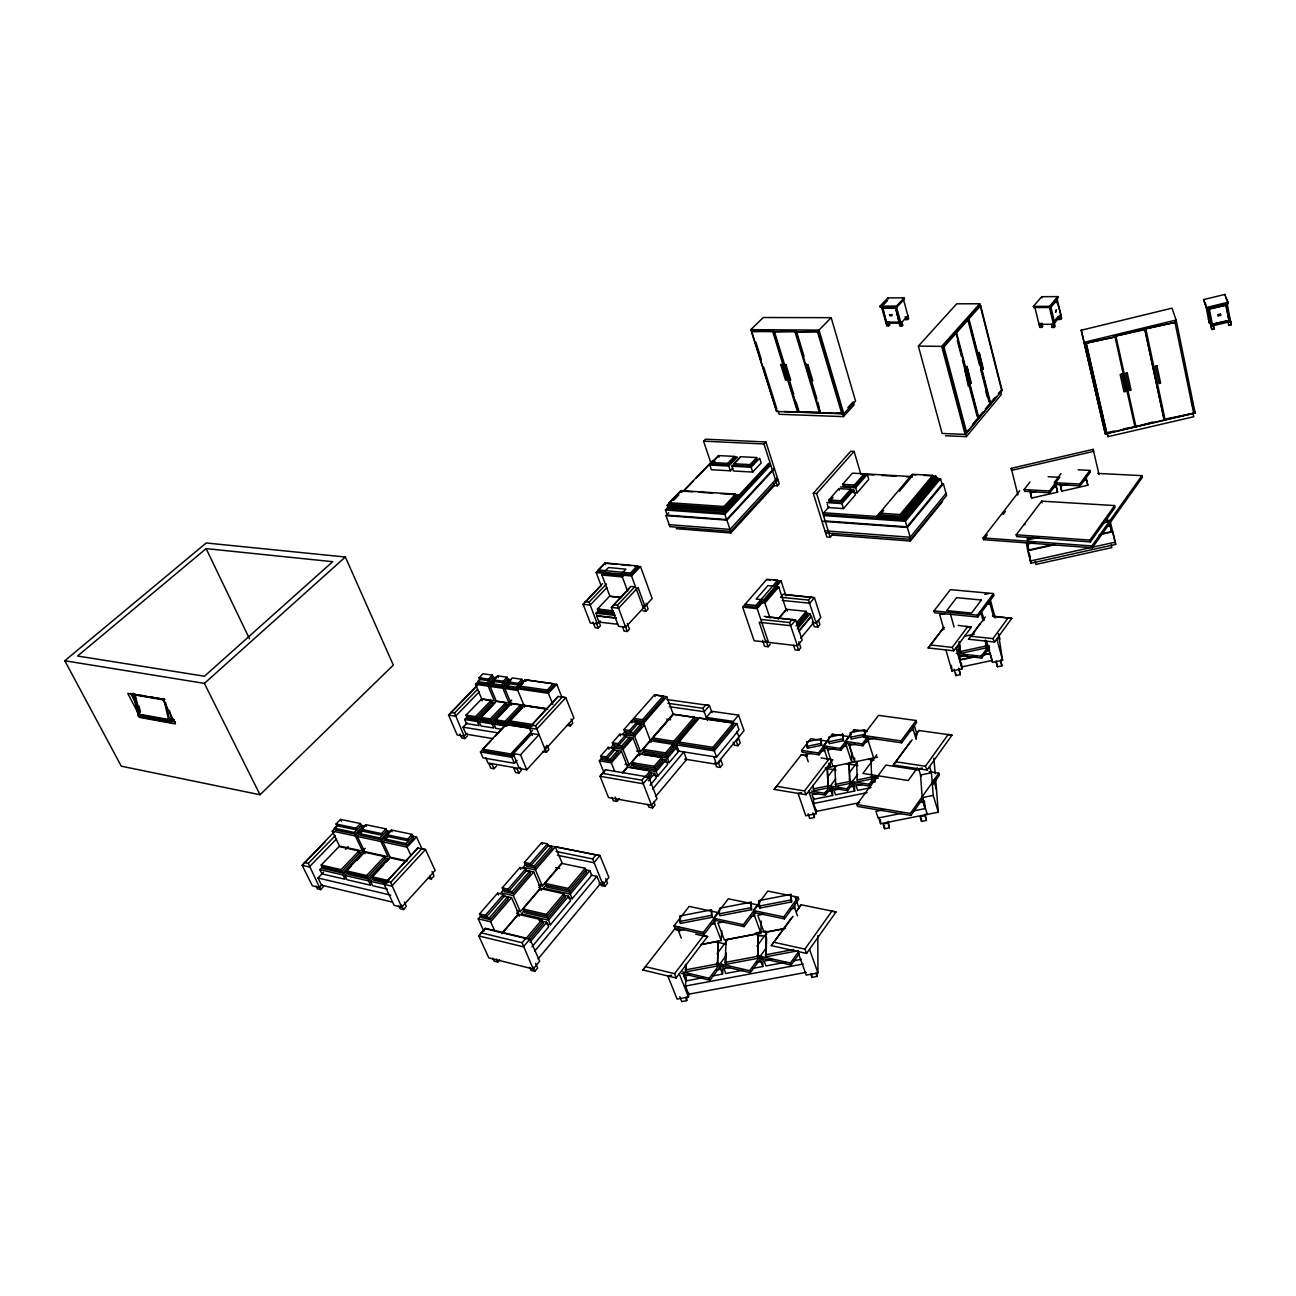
<?xml version="1.0" encoding="UTF-8"?>
<svg xmlns="http://www.w3.org/2000/svg" width="1296" height="1296" viewBox="0 0 1296 1296"><rect width="100%" height="100%" fill="white"/><g stroke="black" fill="none" stroke-linecap="round" stroke-linejoin="round"><path stroke-width="1.5" d="M828.079 787.887L827.285 767.491L828.079 787.887L813.775 790.803L813.143 785.23M810.745 974.155L811.895 977.411L817.063 976.439L817.063 972.729M806.89 746.334L806.906 741.766L821.016 738.817L821.664 745.249L807.521 748.197L806.89 746.334L821.048 743.386L821.016 738.817M807.521 748.197L806.906 741.766M797.477 915.835L794.756 908.204L794.804 904.268M791.581 901.919L790.949 894.386L759.229 900.558L759.035 906.115L759.764 908.075L791.581 901.919L790.949 894.386M798.271 950.729L766.066 956.788L766.001 932.245L783.886 928.843M766.066 956.788L766.6 937.948M753.025 968.355L762.777 966.524L760.963 961.664L761.092 957.631M762.777 966.524L763.02 958.441M759.764 908.075L759.229 900.558M723.703 921.893L717.903 923.011L724.351 939.973L760.882 933.007L761.27 921.116M757.723 958.36L757.771 933.817L726.23 939.843L725.031 962.442L725.776 964.37L757.723 958.36L757.771 933.817M751.518 909.679L751.016 902.162L719.539 908.269L719.231 913.826L719.96 915.77L751.518 909.679L751.016 902.162M760.882 933.007L754.596 915.932L754.742 911.995M725.776 964.37L726.376 953.062M712.897 975.888L722.569 974.074L720.706 969.23L720.916 965.196M722.569 974.074L722.99 965.99M702.14 944.217L721.224 940.572L721.775 930.658M685.487 964.321L685.811 971.903L717.514 965.941L718.065 941.398L700.472 944.752M717.514 965.941L718.065 941.398M721.224 940.572L714.744 923.611L714.987 919.674M711.796 917.357L711.407 909.857L680.173 915.916L679.72 921.472L680.481 923.416L711.796 917.357L711.407 909.857M679.784 996.77L681.696 1001.565L686.734 1000.625L687.01 996.916M671.62 975.256L667.813 975.969L677.111 999.103L688.484 996.997L688.775 993.076M685.811 971.903L686.248 966.249M806.274 972.324L688.694 994.194L685.438 986.045L686.054 977.994M703.226 977.702L685.827 980.959L686.102 977.2M685.827 980.959L683.915 976.147L684.191 972.389M680.481 923.416L680.173 915.916M681.291 938.126L678.359 930.641L678.683 926.689M678.456 930.026L674.568 929.167L680.287 930.755M919.253 770.18L885.897 765.094L856.867 804.524L857.498 806.436L910.958 815.411L910.343 813.483L938.855 773.177L929.054 771.687M910.958 815.411L923.481 797.672M932.602 784.777L939.438 775.089L938.855 773.177M1019.693 490.714L983.113 537.921L983.583 539.687L1092.334 547.771L1142.311 477.43L1141.922 475.648L1097.761 473.413M791.548 917.827L771.314 945.626L806.566 953.451L836.017 911.93L801.074 904.754L797.494 909.662M757.739 957.469L791.111 965.05L799.227 953.678M806.566 953.451L804.897 949.109L831.821 911.282L836.017 911.93M1092.334 547.771L1091.896 545.956L1141.922 475.648M1090.406 541.922L1089.968 540.108L1114.657 505.57L1041.692 501.147L1016.194 534.794L1016.663 536.576L1090.406 541.922L1115.078 507.368L1114.657 505.57M927.045 770.067L952.009 735.124L948.235 734.427L925.425 766.26L927.045 770.067L893.381 764.948L910.602 741.442M791.111 965.05L790.398 963.074L798.514 951.701M917.357 767.88L908.269 780.516L862.925 773.42L876.776 754.807M717.611 965.018L750.384 972.664L762.21 956.432M958.651 655.468L981.736 658.076L981.234 656.23L989.107 645.408M771.314 945.626L793.022 916.369M796.57 911.493L801.074 904.754M981.736 658.076L989.609 647.255M980.116 623.603L968.517 639.236L994.567 642.038L1011.787 618.338L992.396 616.054M784.404 918.896L798.79 899.213L798.093 897.237L767.799 891.081L753.268 910.505L783.691 916.92L784.404 918.896L753.997 912.465M750.384 972.664L749.655 970.704L766.228 947.992M968.517 639.236L971.028 636.271L992.995 638.604L1008.288 617.625M916.337 733.617L919.075 730.361L915.608 735.075M893.381 764.948L912.157 739.805M783.691 916.92L798.093 897.237M756.977 946.193L766.341 933.444M852.152 783.335L869.729 786.154L869.114 784.258L875.011 776.272M901.692 742.802L901.093 740.891L916.142 720.495L878.526 715.36L863.282 735.464L863.881 737.359L901.692 742.802L916.726 722.39L916.142 720.495M869.729 786.154L875.61 778.167M971.028 636.271L985.252 617.058M681.599 973.426L709.997 980.23L720.851 965.617M1054.604 484.429L1080.167 485.838L1079.746 484.056L1089.904 470.399L1078.159 469.816M1080.167 485.838L1090.325 472.165L1089.904 470.399M830.153 787.822L847.552 790.657L846.936 788.778L857.677 774.392M744.098 926.64L743.369 924.68L758.079 904.981L728.32 898.776L713.497 918.2L714.242 920.144L744.098 926.64L755.406 911.493M977.848 617.058L977.346 615.195L993.465 593.584L950.389 589.648L934.011 610.902L934.529 612.733L977.848 617.058L993.967 595.431L993.465 593.584M847.552 790.657L853.513 782.671M709.997 980.23L709.236 978.286L726.149 955.573M943.585 627.604L928.147 647.951L953.759 650.819L971.401 627.102L958.133 625.385M928.147 647.951L930.625 644.987L952.22 647.384L967.901 626.389M849.658 772.303L856.786 762.809M717.061 953.775L727.817 939.422M1029.931 482.031L1024.115 489.548L1024.569 491.297L1049.825 492.772L1056.726 483.651M810.162 792.601L825.471 795.145L824.855 793.282L835.709 778.896M845.721 743.224L862.893 745.751L862.294 743.855L867.85 736.517M825.471 795.145L831.514 787.158M862.893 745.751L868.45 738.396M674.568 929.167L642.865 969.959L676.107 977.978L707.584 936.538L703.696 935.68M930.625 644.987L943.99 627.377M1061.019 473.639L1054.183 482.663L1079.746 484.056M1049.825 492.772L1049.387 491.006L1059.739 477.333L1048.14 476.717M704.117 934.303L703.372 932.359L718.389 912.676L689.148 906.422L674.033 925.83L674.795 927.758L704.117 934.303L715.667 919.172M676.107 977.978L674.6 973.669L703.355 935.923L707.584 936.538M827.804 776.79L836.212 765.709M334.19 831.87L302.162 865.339L312.336 885.767L319.399 887.468L322.105 884.65M840.942 750.319L840.326 748.424L849.317 736.663L832.356 734.2L823.316 745.88L823.932 747.76L840.942 750.319L846.547 742.964M807.165 755.779L801.236 754.855L774.101 789.394L806.031 794.723L832.729 759.796L821.016 757.901M806.031 794.723L804.524 790.949L828.922 759.116M867.364 731.56L854.048 729.664L845.122 741.344L862.294 743.855M477.657 684.725L448.578 715.133L457.196 734.994L464.179 736.144L466.949 733.244M819.088 754.839L818.456 752.96L827.561 741.199L810.745 738.736L801.608 750.4L802.24 752.263L819.088 754.839L824.758 747.484M983.583 539.687L987.244 534.956M1003.088 514.496L1005.518 511.337M602.591 583.573L583.135 604.325L590.328 623.036L597.326 623.846L600.097 620.914M384.134 884.342L417.96 847.908L384.134 884.342L394.146 905.353L401.711 907.168L435.116 870.458L425.509 849.528L417.425 848.021M613.478 604.762L617.447 605.2L634.765 586.829L630.796 586.424L611.404 607.419L618.516 626.308L625.66 627.151L652.163 598.541L640.499 566.563L634.619 566.012M532.332 735.399L529.27 727.979L531.457 725.177L558.139 696.438L565.801 697.669L573.917 718L526.775 769.775L487.976 762.971L485.676 757.609M602.413 773.372L600.064 776.304L608.521 797.526L651.483 805.27L657.04 798.611L648.794 777.114L645.003 776.466L641.876 780.16L602.413 773.372L605.572 769.759L648.794 777.114L643.172 783.756L600.064 776.304L605.572 769.759M481.27 932.861L478.791 935.939L488.754 957.841L533.223 969.003L539.654 961.211L529.918 939.033L485.352 928.341L481.27 932.861L522.126 942.743L533.223 969.003M832.097 535.037L910.359 541.031L942.5 501.52M946.031 493.306L910.213 537.241L824.92 530.809M825.568 532.867L910.813 539.347L946.615 495.396L943.375 483.651L907.394 527.456L821.972 521.3M720.236 767.426L722.569 764.559L720.965 760.104L718.616 762.971L720.236 767.426L716.526 766.827L714.922 762.388M737.942 745.735L740.243 742.932L738.671 738.493L736.371 741.312L737.942 745.735L734.265 745.168L733.212 742.219M825.293 520.96L906.973 526.84L942.062 484.153L940.556 478.678L934.497 478.337M684.628 759.116L716.526 764.267L744.05 730.685L738.574 715.133L711.536 711.277L706.32 717.466L733.39 721.402L738.574 715.133M677.84 750.967L716.558 757.123L738.995 729.842L736.792 723.589L699.257 718.114L676.544 744.925L678.861 751.129L669.173 762.615L665.431 762.016M896.006 517.784L904.041 518.335L937.445 477.981L937.899 479.666L904.527 520.036L824.256 514.447L823.754 512.779L829.019 506.752M733.147 722.925L712.946 747.322L678.893 742.025L679.558 743.791L713.594 749.12L733.779 724.707L733.147 722.925L699.257 717.984M599.108 883.856L602.932 884.666L608.893 877.457L599.967 855.571L555.628 846.758M676.544 744.925L714.274 750.838L736.792 723.589M793.606 645.359L795.096 649.895L798.676 650.317L800.766 647.773L798.79 641.731M812.851 622.193L814.293 626.697L817.857 627.07L819.898 624.591L818.456 620.087M823.608 515.565L905.369 521.3L940.556 478.678M529.627 967.351L530.987 970.412L534.778 971.368L537.646 967.918L535.621 963.317M599.902 882.576L601.133 885.589L604.892 886.383L607.532 883.192L605.686 878.656M932.666 475.373L900.088 514.544L879.433 513.135L879.935 514.836L900.59 516.245L933.136 477.058L932.666 475.373L912.238 474.255L877.246 515.84L877.619 517.104L901.789 518.789L936.133 477.349L935.777 476.069L923.837 475.421M800.75 638.199L813.499 622.825L811.426 616.361L798.628 631.703M877.246 515.84L901.417 517.493L935.777 476.069M538.067 958.975L600.097 884.066L596.921 876.339L591.041 875.108M774.457 586.489L778.313 582.05L777.73 580.3L766.811 579.28L742.673 607.127L754.11 640.726L797.429 645.748L802.159 640.046L795.631 620.039L764.154 616.361M812.252 622.696L816.172 623.117L820.789 617.544L814.439 597.667L783.157 594.232L780.532 597.278L808.461 600.048L811.053 596.97M647.789 804.281L648.94 807.23L652.601 807.894L655.079 804.946L653.929 801.981M972.551 424.391L977.233 418.77L978.496 418.802L956.124 333.266L954.844 333.25L942.678 346.907L965.52 432.832L966.784 432.88L978.496 418.802M978.917 416.729L982.757 412.128M985.316 409.05L989.156 404.449L990.403 404.482L968.501 319.367L967.237 319.351L955.282 332.764L956.545 332.78L968.501 319.367M992.072 400.934L994.599 397.921M998.374 393.385L1002.132 390.404L980.667 305.694L979.403 305.694L967.642 318.881L979.598 365.294M968.096 430.272L965.52 433.382L966.379 436.622L945.513 435.764M534.632 951.167L596.921 876.339M999.151 393.482L1001.678 390.452L979.711 303.766L956.707 303.815L918.362 346.097L942.143 433.463L965.115 434.387L996.64 396.511M1051.445 324.324L1052.19 327.434L1054.215 327.451L1055.122 326.349L1054.393 323.239M1058.006 316.483L1058.735 319.594L1061.651 318.508L1056.92 298.21L1051.915 304.123M977.638 418.268L978.901 418.316L990.403 404.482M989.561 403.963L990.808 403.996L1002.132 390.404M966.379 436.622L1001.29 394.6L1000.463 391.392M774.101 789.394L776.644 786.316L804.524 790.949M1053.648 322.121L1060.825 314.491L1056.645 300.04L1050.23 307.622L1053.648 322.121L1057.471 317.552M531.992 946.809L548.678 926.834L546.701 922.25L538.958 920.452M546.556 923.837L550.427 924.745L570.483 900.736L568.555 896.168L562.772 894.888M568.345 897.836L572.184 898.695L591.77 875.254L589.891 870.701L586.051 869.908M797.315 629.046L810.13 613.721L810.972 616.313L799.454 630.131M1060.922 315.398L1053.47 324.324L1038.971 324.275L1039.894 323.174M1052.19 327.434L1053.097 326.349M1058.735 319.594L1059.642 318.508M642.865 969.959L645.57 966.703L674.6 973.669M796.586 622.809L806.209 611.323L807.311 614.774L797.704 626.26M529.967 942.208L546.701 922.25M547.187 916.207L523.827 910.845L521.365 913.907L548.451 920.16L568.555 896.168M545.746 885.314L543.283 888.214L570.272 894.127L589.891 870.701M795.955 625.968L806.744 613.04M655.598 796.57L686.653 759.44L683.851 751.923L652.682 789.005M522.126 942.743L525.739 938.434L529.918 939.033L523.406 946.793L478.791 935.939L485.352 928.341M602.932 884.666L592.645 858.924L595.998 854.939L599.967 855.571L593.941 862.747L557.491 855.263M525.301 939.454L541.825 919.804L543.397 923.481L529.465 940.102M523.033 909.031L546.394 914.377L563.76 893.738L565.299 897.383L547.965 918.054L524.621 912.676L523.033 909.031L540.448 888.619L563.76 893.738M544.936 883.37L568.215 888.424L585.176 868.271L586.683 871.916L569.754 892.085L546.491 886.999L544.936 883.37L561.962 863.428L585.176 868.271M528.655 938.272L542.619 921.65M547.171 916.207L564.521 895.552M585.938 870.086L568.993 890.255L545.713 885.184M1041.725 327.386L1042.632 326.3L1041.887 323.19L1040.98 324.275L1041.725 327.386L1039.716 327.37L1034.856 307.103L1049.404 307.087L1054.215 327.451M650.09 785.246L656.311 777.875L654.61 773.42L650.851 772.789L647.093 777.211M654.091 775.429L657.833 776.061L667.651 764.413L665.982 759.974L662.24 759.359L654.853 768.074L632.27 764.316M762.583 640.337L764.591 646.315L768.107 646.72L770.213 644.209M899.424 491.249L912.238 476.037M879.935 514.836L883.71 510.349M761.465 619.488L789.539 622.517L792.196 619.358M649.053 777.519L651.548 774.554L650.171 771.007L627.572 767.2L622.534 773.048M655.533 769.856L662.953 761.108L661.592 757.561L639.041 753.899L631.589 762.55L632.95 766.082L655.533 769.856L654.172 766.292L631.589 762.55M666.889 756.459L674.195 747.824L672.867 744.293L665.528 752.911L643.01 749.299L644.355 752.83L666.889 756.459L665.528 752.911M1033.398 306.374L1049.566 306.342L1057.811 296.606L1058.087 297.772L1049.857 307.525L1033.69 307.541L1033.398 306.374L1041.709 296.687L1057.811 296.606M648.373 780.791L654.61 773.42M633.647 762.907L629.937 767.216L656.132 771.606L665.982 759.974M645.019 749.687L641.358 753.948L667.489 758.192L677.209 746.707L673.483 746.123M492.723 958.1L494.1 961.13L497.777 962.053L499.705 959.785M1050.23 307.622L1057.455 300.04M652.779 737.959L673.888 741.247L694.283 717.255L694.931 719.021L674.552 743.013L653.443 739.708L652.779 737.959L673.256 714.193L694.283 717.255M778.685 618.257L786.137 609.476L778.75 587.007L775.105 586.651M778.248 619.261L786.704 609.314L806.209 611.323M667.877 703.307L702.95 708.28L705.85 704.862L709.479 705.526L712.006 712.573M645.165 776.903L650.171 771.007M654.172 766.292L661.592 757.561M673.531 746.059L666.209 754.693L643.675 751.064M651.046 742.527L650.365 740.761L675.167 744.714L697.896 717.919L673.304 714.323L643.01 749.299M612.133 797.85L613.3 800.782L616.864 801.43L619.358 798.514M516.553 913.486L519.161 910.44M538.763 887.533L541.372 884.471M968.971 385.495L968.339 386.224L964.645 368.955M503.075 931.856L518.594 913.68L511.547 897.626L502.686 895.633M516.829 910.796L520.36 911.606L540.578 887.938L533.709 871.965L524.896 870.07M538.78 885.152L542.311 885.929L562.043 862.812L555.352 846.904L535.459 869.956L523.098 867.316L525.593 864.464M501.86 933.817L518.432 914.393L541.825 919.804M860.771 473.915L854.096 451.413L850.759 451.251L813.272 493.339L826.848 536.981L830.201 537.241L832.826 534.195M480.703 915.77L481.545 917.617L490.277 919.674L508.275 898.857L507.449 897.026L503.966 896.233M520.36 911.606L513.329 895.568L500.936 892.782L503.48 889.85L504.193 891.567L512.892 893.511L530.485 873.18L529.691 871.349L526.208 870.604M525.528 864.286L526.322 866.117L534.989 867.947L552.161 848.102L551.383 846.272L547.933 845.575M759.44 602.446L764.932 602.996L778.75 587.007M480.848 915.851L478.24 918.864L490.666 921.796L511.547 897.626M513.329 895.568L533.709 871.965M622.501 772.61L627.523 766.778L621.464 751.226L612.895 749.833M625.077 764.332L629.078 764.996L638.977 753.494L633.015 737.975L625.028 736.727M636.53 751.097L640.499 751.729L673.142 713.885L666.776 696.713L654.577 695.012M777.73 580.3L755.892 605.459L744.925 604.325L745.508 606.074L756.491 607.208L761.627 601.295M775.364 586.31L767.929 585.598L756.2 599.076L763.652 599.837L775.364 586.31L775.948 588.06L764.235 601.587L760.509 601.198M827.269 504.257L828.29 507.595L843.469 508.615L855.263 494.991L853.772 490.001L849.982 489.775M853.351 492.61L857.142 492.836L868.709 479.471L867.251 474.498L855.635 487.847L840.521 486.94M479.552 913.858L485.417 915.235L486.243 917.082L504.29 896.297L503.464 894.451L497.615 893.138L479.552 913.858L480.379 915.705L489.434 917.827L507.449 897.026M502.265 887.825L508.113 889.121L508.923 890.951L526.516 870.669L525.722 868.838L519.89 867.591L502.265 887.825L503.075 889.655L512.082 891.664L529.691 871.349M524.426 862.391L530.258 863.622L531.036 865.453L548.24 845.64L547.463 843.809L541.647 842.643L524.426 862.391L525.204 864.221L534.211 866.117L551.383 846.272M742.673 607.127L757.172 608.65L768.512 595.544M771.039 592.645L781.115 580.997L785.992 595.901M841.201 502.394L851.132 490.973L850.63 489.305L838.852 488.592L828.889 499.948L829.391 501.617L841.201 502.394L840.699 500.71L850.63 489.305M854.89 486.664L864.643 475.454L864.157 473.801L854.388 484.996L842.627 484.299L843.129 485.968L854.89 486.664L854.388 484.996M826.751 502.605L841.946 503.593L853.772 490.001M485.417 915.235L503.464 894.451M508.113 889.121L525.722 868.838M530.258 863.622L547.463 843.809M631.46 721.273L643.723 723.119L666.776 696.713M601.652 757.885L602.365 759.683L610.805 761.092L618.435 752.36L617.738 750.562L610.108 759.294L601.344 757.836L600.631 756.054L608.278 747.371L613.948 748.294L614.644 750.076L607.014 758.792L606.317 756.994L600.631 756.054M613.348 744.584L614.045 746.366L622.469 747.727L630.002 739.109L629.305 737.327L621.772 745.929L613.04 744.536L612.344 742.754L619.893 734.184L625.547 735.075L626.227 736.841L618.694 745.443L618.014 743.661L612.344 742.754M624.899 731.446L625.579 733.228L633.987 734.54L641.407 726.035L640.726 724.253L637.373 723.751M604.114 772.902L599.319 760.817L611.356 762.826L621.464 751.226M613.526 744.649L611.032 747.5L623.02 749.428L633.015 737.975M625.045 731.543L622.582 734.346L634.554 736.225L644.404 724.918L636.449 723.703M642.476 719.685L663.163 696.049L663.827 697.831L643.156 721.467L634.457 720.155L633.776 718.389L642.476 719.685L643.156 721.467M663.163 696.049L654.496 694.85L623.894 729.632L624.575 731.414L633.307 732.758L640.726 724.253M599.319 760.817L601.862 757.933M842.627 484.299L852.428 473.153L911.623 476.555M829.391 501.617L833.134 497.356M606.317 756.994L613.948 748.294M618.014 743.661L625.547 735.075M629.548 730.507L636.984 722.018L637.664 723.8L630.229 732.289L629.548 730.507L623.894 729.632M942.678 346.907L943.958 346.923L956.124 333.266M967.642 318.881L968.922 318.881L980.667 305.694M813.272 493.339L816.642 493.549L854.096 451.413M918.362 346.097L941.69 346.372L979.711 303.766M398.763 905.839L400.14 908.739L403.51 909.549L406.361 906.422L404.303 902.065M427.923 878.234L431.276 878.996L434.03 875.95L432.054 871.609M546.442 752.231L548.888 749.525L547.155 745.297L544.709 747.986L546.442 752.231L543.137 751.68M567.081 725.371L570.37 725.89L572.751 723.265L571.066 719.053M847.843 407.705L853.173 401.89L854.08 404.968L843.437 416.615L779.171 414.299L778.216 411.286M773.404 485.53L777.406 485.773L779.252 483.748L765.92 441.968L705.494 439.198L703.566 441.158L711.067 463.514M843.842 413.813L855.538 401.015L831.173 317.666L763.247 317.52L750.854 329.654L776.547 411.464L843.842 413.813L819.023 330.091L831.173 317.666M518.854 773.113L517.072 768.868L513.767 768.285L515.565 772.529L518.854 773.113L521.365 770.359L520.166 767.54M668.752 512.746L665.998 515.614L669.87 526.646L730.669 531.392L778.005 479.812M676.269 528.703L730.847 532.996L774.295 485.595L773.453 482.971M842.465 412.987L841.817 413.699L817.533 331.97L818.213 331.274L842.465 412.987L836.6 412.792M513.054 753.543L520.506 754.823L538.99 734.719L531.554 733.52L513.054 753.543L519.323 768.479M491.314 740.389L480.46 751.923L483.003 757.852L514.399 763.312L517.088 760.379M777.373 477.835L730.004 529.384L669.19 524.669M531.457 725.177L535.588 725.841L562.27 697.037L565.801 697.669L536.706 729.162L505.894 724.432L482.614 749.153L483.343 750.854L511.483 755.665L531.927 733.552M622.534 626.827L624.137 631.12L627.313 631.492L629.5 629.127L627.361 623.408M642.832 610.918L645.991 611.258L648.13 608.942L646.04 603.256M480.46 751.923L511.871 757.318L514.577 754.385M493.987 768.706L492.172 764.494L488.948 763.927L490.747 768.139L493.987 768.706L496.498 765.985M401.711 907.168L390.647 882.382L421.621 848.912L425.509 849.528L391.716 886.091L370.575 881.377L373.313 878.429M668.234 507.141L665.447 510.025L667.262 515.16L726.602 519.55L773.226 469.201M665.998 515.614L726.894 520.133L774.457 468.731M482.614 749.153L510.77 753.948L532.591 730.377M907.913 315.722L900.963 323.19L886.043 323.125L886.999 322.088M730.507 504.225L723.719 511.515L667.408 507.514L667.958 509.101L724.253 513.135L769.079 464.972L768.577 463.369L737.311 496.935M665.447 510.025L724.837 514.318L770.197 465.523M905.126 316.759L905.92 319.707L906.892 318.686M900.104 322.137L899.132 323.174L899.959 326.138L901.789 326.155L902.745 325.118L901.935 322.153M905.92 319.707L908.707 318.686L903.442 299.376L896.459 306.779L881.491 306.812L886.853 326.074L889.639 325.053L888.813 322.105L887.857 323.125L888.667 326.09M529.27 727.979L558.139 696.438M388.427 836.228L382.984 841.963L407.057 847.13L416.534 836.973L422.01 848.896M724.496 508.129L736.047 495.736L735.512 494.132L680.902 490.601L669.19 502.702L669.74 504.29L724.496 508.129L723.962 506.509L735.512 494.132M899.068 322.121L895.666 307.913L882.495 308.335L886.318 322.072L899.068 322.121L895.666 307.913M667.229 505.229L725.08 509.296L738.59 494.797L738.995 496.012L725.485 510.511L667.651 506.412L667.229 505.229L680.935 491.054L692.858 491.832M386.856 883.273L373.653 880.211L371.984 876.744L389.772 857.758L406.733 861.5M347.701 872.532L344.947 875.432L368.518 880.891L383.632 864.772M386.37 861.84L389.124 858.908L385.204 858.033M412.079 834.349L391.343 830.007L386.856 834.737L407.608 839.128L412.079 834.349L412.889 836.098L405.972 843.485L385.236 839.063L387.909 836.244M519.226 686.005L547.268 690.039L553.23 683.689L553.91 685.39L547.949 691.756L519.923 687.706L519.226 686.005L525.22 679.736L553.23 683.689M752.684 472.068L761.189 462.98L759.667 458.201L751.129 467.289L731.851 466.236L733.423 470.983L752.684 472.068L751.129 467.289M523.859 705.202L517.104 688.759L548.37 693.295L556.762 684.32L561.913 697.216M385.236 839.063L386.046 840.812L406.798 845.251L413.456 838.123L412.646 836.374M886.318 322.072L882.884 307.93M346.324 870.847L366.638 875.513L384.442 856.575L386.078 860.042L368.307 878.98L347.992 874.282L346.324 870.847L364.16 852.104L384.442 856.575M385.252 858.308L367.465 877.246L347.15 872.564M880.049 306.099L896.492 306.083L904.268 297.837L904.576 298.955L896.8 307.201L880.357 307.217L880.049 306.099L887.873 297.918L904.268 297.837M531.668 728.595L496.854 723.103L495.428 719.766L505.148 721.305L520.538 704.992L521.915 708.345L507.854 723.298M795.663 331.128L794.983 331.808L819.542 412.922L820.19 412.225L798.352 412.193L773.534 331.663L795.663 331.128L820.303 412.954L818.035 402.586M521.219 706.676L505.861 722.974L496.141 721.435M733.828 463.725L750.011 464.6L756.653 457.537L757.172 459.124L750.53 466.187L734.346 465.313L733.828 463.725L740.486 456.71L756.653 457.537M532.429 726.035L510.008 722.488L509.296 720.803L523.73 705.478L547.722 709.09M495.38 736.079L506.234 724.545M593.001 622.048L595.156 627.701L598.266 628.074L600.469 625.725L599.027 621.95M703.566 441.158L764.024 443.977L765.92 441.968M629.597 588.141L611.404 607.419L618.565 608.197L638.037 587.477L644.954 606.317M718.438 456.079L709.819 465.021L711.391 469.735L730.361 470.804L732.807 468.229M491.686 722.277L507.06 706.093L505.667 702.756L496.076 701.314L480.638 717.417L482.08 720.754L491.686 722.277L490.261 718.94L480.638 717.417M363.593 829.408L359.575 833.587L360.401 835.321L380.716 839.678L387.391 832.631L386.581 830.898M616.199 617.884L596.938 615.697L595.998 613.251L599.902 609.152M619.747 574.857L631.541 576.007L640.499 566.563M495.428 719.766L510.835 703.534L520.538 704.992M492.026 723.848L493.792 728.028L481.027 725.971L479.261 721.807L492.026 723.848L509.863 705.04L504.403 704.214M362.799 830.801L357.356 836.455L380.943 841.525L390.436 831.497L386.516 830.671M501.325 729.243L495.785 728.352L494.019 724.156L496.757 721.273M880.357 307.217L886.869 300.397M517.104 688.759L525.528 679.914L556.762 684.32M337.721 825.487L332.262 831.06L339.503 846.029L362.556 851.099L365.261 848.281M510.462 682.231L506.995 685.843L507.708 687.528L517.412 688.937L523.179 682.895L522.482 681.21M883.823 304.349L887.339 300.656M342.776 873.083L360.58 854.388L358.927 850.954L339.066 846.563L321.197 865.08L322.866 868.482L342.776 873.083L341.091 869.648L321.197 865.08M490.261 718.94L505.667 702.756M385.997 828.889L365.699 824.645L361.195 829.31L381.51 833.603L385.997 828.889L386.824 830.639L379.89 837.929L359.575 833.587M322.607 866.749L319.853 869.616L342.938 874.962L351.2 866.279M356.708 860.495L363.593 853.254L357.826 851.99M731.851 466.236L740.421 457.213M604.876 572.168L598.833 571.568L598.217 569.932L630.439 573.043L637.227 565.898L637.826 567.551L631.039 574.695L620.978 573.723M506.363 704.425L490.973 720.608L481.351 719.086M614.725 614.061L598.671 612.263L597.44 609.023L609.541 596.29L621.562 597.553M494.246 682.182L490.131 686.443L496.255 701.039L508.988 702.95L511.709 700.099M479.261 721.807L481.999 718.924M603.952 572.346L621.254 574.015L625.887 569.171L608.618 567.535L603.952 572.346L604.568 573.982L621.869 575.667L624.186 573.253M777.406 410.735L776.741 411.431L751.648 331.501L773.469 330.966L798.271 411.464L797.607 412.16L772.772 331.646L773.469 330.966M316.046 886.059L317.439 888.878L320.582 889.639L323.449 886.642M459.999 733.941L461.781 738.056L464.875 738.574L467.37 735.982M711.747 462.526L727.704 463.385L734.378 456.403L734.897 457.974L728.222 464.972L712.282 464.098L711.747 462.526L718.47 455.576L734.378 456.403M518.125 683.365L518.821 685.049L509.101 683.656L508.405 681.971L518.125 683.365L521.996 679.298L522.693 680.983L516.715 687.253L506.995 685.843M341.091 869.648L358.927 850.954M621.011 597.407L609.898 596.225L601.911 574.97L622.355 576.979L625.077 574.112M359.753 852.671L341.917 871.366L322.024 866.765M709.819 465.021L728.789 466.058L737.375 457.067L733.585 456.872M491.67 702.189L476.248 718.276L466.754 716.769M547.285 708.734L510.98 703.258L504.889 688.581L510.365 682.879M585.193 601.684L589.081 602.122L606.479 583.961M476.96 719.944L492.367 703.858L490.973 700.537L481.496 699.111L466.042 715.117L467.467 718.421L476.96 719.944L475.535 716.623L466.042 715.117M477.284 721.483L479.066 725.647L466.447 723.605L464.665 719.474L477.284 721.483L493.792 704.263M606.933 587.542L590.15 605.086L583.135 604.325L601.344 585.371M507.611 679.104L508.307 680.773L502.54 686.783L492.934 685.39L492.221 683.721L501.844 685.098L507.821 678.877L507.125 677.192L497.534 675.848L493.63 679.865L494.327 681.534L503.933 682.911L503.237 681.226L493.63 679.865M392.348 902.081L321.57 885.217L317.99 877.991L323.482 872.273M345.497 849.382L348.251 846.531M492.934 738.639L466.058 734.184L463.012 727.169L467.127 722.909M508.405 681.971L512.293 677.921L521.996 679.298M475.535 716.623L490.973 700.537M490.131 686.443L502.897 688.289L511.11 679.736L507.465 679.217M673.645 500.256L678.845 494.861M601.911 574.97L604.649 572.135M682.555 491.816L712.881 460.42M337.122 825.471L334.433 828.225L354.343 832.469L361.292 825.277L360.466 823.543L340.573 819.396L336.069 823.997L336.895 825.714L356.789 829.926L355.963 828.209L336.069 823.997M683.575 491.249L693.328 481.14M696.13 478.24L711.455 462.348M464.665 719.474L467.419 716.607M334.433 828.225L335.275 829.942L355.169 834.203L361.859 827.269L361.049 825.536M503.237 681.226L507.125 677.192M712.282 464.098L714.971 461.327M332.262 831.06L355.363 836.017L364.889 826.135L361.033 825.325M488.155 686.151L494.294 700.731L481.691 698.836L475.535 684.32L488.155 686.151L496.4 677.646L490.99 676.885M492.221 683.721L494.537 681.323M355.963 828.209L360.466 823.543M488.527 679.136L489.224 680.805L479.747 679.444L479.034 677.776L488.527 679.136L492.431 675.119L493.128 676.787L487.118 682.976L477.625 681.615L478.321 683.284L487.831 684.661L493.614 678.683L492.917 677.014M336.474 838.933L309.242 866.975L302.162 865.339L325.312 841.574M479.39 691.691L455.56 716.234L448.578 715.133L476.636 686.329M598.217 569.932L605.054 562.885L637.227 565.898M601.101 585.614L596.176 572.557L605.2 563.258M304.333 862.488L308.27 863.395L335.405 835.499M450.652 712.411L454.54 713.027L477.479 689.44M479.034 677.776L482.938 673.79L492.431 675.119M477.625 681.615L481.108 678.051M475.535 684.32L479.666 680.092M818.213 331.274L795.744 331.808L817.533 331.97M260.026 794.756L393.336 665.107L345.352 557.021L206.21 542.975L64.8 660.749L121.273 766.179L260.026 794.756L204.395 683.397L64.8 660.749M204.395 683.397L345.352 557.021M206.129 548.613L77.566 656.019L204.476 676.22L332.683 561.703L206.129 548.613L249.512 638.847M132.889 693.198L138.478 716.672L170.197 722.455L172.093 721.483L169.533 710.516M141.345 715.91L139.45 716.85L133.861 693.376M801.236 754.855L806.987 755.843M1203.595 299.603L1224.801 294.435L1227.992 302.276L1228.235 303.523L1206.868 308.707L1203.595 299.603L1206.868 308.707M1081.253 330.237L1171.973 308.156L1176.136 320.031L1195.139 413.068L1105.342 433.982L1081.253 330.237L1105.342 433.982M1206.625 307.476L1227.992 302.276M1212.457 324.632L1209.33 308.983L1225.935 304.949L1229.013 320.647L1212.311 324.227L1227.004 320.679M1226.097 305.354L1209.33 308.983M1084.331 342.257L1176.136 320.031M1086.161 343.213L1115.062 336.928L1086.161 343.213L1106.816 433.48L1086.323 343.877M1152.711 422.059L1135.944 426.708L1115.888 336.004L1144.773 329.022L1164.229 420.115L1145.194 330.982M1145.81 328.763L1175.083 322.396L1145.81 328.763L1165.007 419.191M1144.984 329.67L1115.888 336.004M1210.82 325.199L1213.186 324.632L1213.558 325.636L1211.209 326.203L1210.82 325.199L1211.468 328.487L1211.857 329.492L1214.206 328.925L1213.186 324.632M1228.446 324.389L1228.851 325.393L1231.2 324.826L1227.118 303.361L1207.678 308.075L1211.857 329.492M1106.638 432.783L1114.139 431.033M1123.502 428.846L1134.94 426.935L1114.884 336.247M1166.902 418.738L1193.681 413.262L1174.856 321.732M1108.031 436.655L1193.746 416.729L1193.033 413.311L1107.254 433.285L1108.031 436.655L1107.043 432.783M1011.269 468.326L1093.16 449.356L1093.63 451.364L1011.609 470.351L1011.269 468.326L1017.927 495.056M1035.86 491.557L1030.288 492.82L1031.616 498.085L1057.552 492.172L1056.046 484.72M1052.546 487.733L1056.256 486.875L1055.511 483.181M1067.888 484.218L1060.42 485.935L1061.716 491.216L1087.814 485.255L1085.692 475.988M1082.824 480.8L1086.55 479.941L1087.814 485.255M1033.042 537.273L1027.129 538.601L1027.469 539.946L1039.279 537.305M1103.868 521.381L1107.805 520.506L1108.129 521.867L1102.216 523.179M1035.148 542.441L1027.242 544.207L1028.732 549.99L1054.361 544.271M1106.217 526.532L1110.17 525.641L1111.531 531.506L1101.681 533.709M1099.235 534.827L1112.746 531.814L1115.694 544.401L1030.952 563.209L1027.76 550.784L1054.798 544.741M1115.159 542.165L1030.385 560.99L1029.04 553.052M984.814 594.394L988.654 593.552M945.497 613.397L939.697 614.677L943.974 629.629M986.143 604.503L990.014 603.661L989.561 600.291M964.548 636.287L974.414 634.165M985.786 641.844L986.548 647.838L960.644 653.395L960.125 651.564L986.029 646.007L985.284 640.013M975.046 656.473L959.85 659.729L959.072 656.975L966.67 655.355M985.673 651.289L989.48 650.462L988.994 646.785M982.643 654.853L990.225 653.233M980.78 655.582L990.274 653.557L992.169 660.425L961.826 666.905L959.882 660.053L976.973 656.392M945.902 649.944L951.961 671.004L962.037 668.849L961.421 663.179M998.438 633.744L1002.586 660.215L992.428 662.386L986.58 641.18M954.05 669.222L955.881 675.572L960.352 674.633L959.17 668.849M996.073 661.948L997.385 666.76L1001.889 665.804L1000.674 660.004M842.74 734.281L828.565 737.23L828.614 741.798L829.229 743.677L843.437 740.713L842.74 734.281L843.437 740.713M863.541 736.533L851.051 739.125L850.322 732.694L864.562 729.713L865.258 734.638M828.614 741.798L842.837 738.833M850.435 737.246L864.724 734.265L864.562 729.713M875.74 737.926L867.802 739.579L873.634 757.949M909.403 730.928L913.372 730.102L913.097 726.149M811.458 753.316L805.804 754.499L808.25 761.74M820.87 751.356L824.629 750.578L824.612 746.707M827.561 749.979L835.126 748.408M842.692 746.836L846.482 746.042L846.385 742.171M855.117 744.244L849.415 745.443L854.712 761.854L854.615 757.966M864.61 742.268L868.417 741.474L868.271 737.618M825.228 768.074L877.586 757.139M813.143 788.94L827.447 786.024M835.11 784.453L849.496 781.52L849.058 763.004L850.111 783.4L835.742 786.332L834.851 765.936L835.466 767.799M872.095 775.17L872.24 778.88L857.806 781.828L857.191 779.949L871.641 777.001L870.896 758.5L871.495 760.363M801.625 792.682L798.077 793.395L805.756 815.816L816.318 813.677L816.302 809.741M922.282 768.042L918.653 768.787L920.986 776.401M874.622 778.766L878.461 777.973M841.655 788.632L834.008 790.187L835.564 794.853L854.647 790.997L854.437 783.157M849.301 787.077L853.124 786.299L853.011 782.395M817.76 793.492L812.057 794.659L813.645 799.324L832.631 795.469L832.534 787.628M825.374 791.953L831.076 790.787L831.028 786.883M861.84 784.517L856.089 785.684L857.612 790.382L871.025 787.66M871.43 782.573L875.27 781.78L875.108 777.875M859.75 802.613L816.318 811.393L813.629 803.488L867.056 792.65M814.358 814.455L814.374 817.501L809.692 818.44L808.105 813.807M922.185 797.623L933.217 795.404L931.435 772.789L920.549 775.008L922.185 797.623L927.32 814.39L938.32 812.203L935.501 777.681M883.775 809.757L875.95 811.328L878.105 818.003L901.546 813.305M919.026 802.678L922.93 801.884L922.655 797.963M913.275 810.972L925.004 808.623L924.421 800.75M878.526 817.258L880.6 823.705L927.32 814.39M889.396 827.788L887.89 823.057L883.062 824.013L884.569 828.743L889.396 827.788L888.246 821.486M926.413 820.417L924.939 815.654L920.063 816.642L921.537 821.389L926.413 820.417L925.214 814.115M679.72 921.472L711.05 915.413M719.231 913.826L750.805 907.718M759.035 906.115L790.884 899.959M678.359 930.641L684.094 929.524M710.921 924.356L714.744 923.611M750.74 916.677L754.596 915.932M763.619 914.198L757.787 915.316L764.057 932.391L785.36 928.325M790.868 908.95L794.756 908.204M755.924 932.909L765.839 931.014M757.933 936.166L761.773 935.437M685.049 969.975L716.769 963.997M725.031 962.442L757.01 956.416M765.353 954.844L793.784 949.482M683.915 976.147L689.715 975.046M716.834 969.959L720.706 969.23M729.729 967.529L723.881 968.63L725.728 973.474L743.288 970.186M757.058 962.393L760.963 961.664M772.043 959.575L764.186 961.065L765.985 965.941L785.635 962.248M793.492 960.773L801.349 959.299M685.438 986.045L803.293 963.997M817.825 935.728L817.922 972.923L806.258 975.11L797.769 951.507M882.495 308.335L895.277 308.318M887.825 325.053L889.639 325.053M900.914 325.102L902.745 325.118M1040.623 326.284L1042.632 326.3M750.854 329.654L819.023 330.091M751.648 331.501L772.772 331.646M773.534 331.663L794.983 331.808M784.242 411.496L842.53 413.521L843.437 416.615M911.882 474.773L915.867 474.984M933.46 477.754L937.445 477.981M861.597 474.174L873.925 475M882.009 475.454L896.135 476.231M906.228 476.782L912.287 477.122M1024.115 489.548L1049.387 491.006M828.889 499.948L840.699 500.71M698.819 492.221L712.751 493.112M720.706 493.63L738.59 494.797M823.754 512.779L887.987 517.234M669.19 502.702L723.962 506.509M1016.194 534.794L1089.968 540.108M983.113 537.921L1091.896 545.956M607.176 563.436L616.977 564.359M620.897 564.716L630.698 565.639M766.697 579.652L770.31 579.976M773.906 580.316L781.115 580.997M596.176 572.557L613.867 574.274M784.971 594.751L814.439 597.667L809.773 603.207L782.233 600.437M993.87 616.572L1011.787 618.338M934.011 610.902L977.346 615.195M965.536 626.503L971.401 627.102M806.29 613.332L810.13 613.721M766.001 616.88L795.631 620.039L790.852 625.725L759.213 622.274L765.904 642.103M597.44 609.023L613.494 610.805M598.039 610.643L614.11 612.441M956.205 653.411L981.234 656.23M595.998 613.251L615.276 615.422M615.94 618.176L596.662 615.989L598.979 622.096L618.241 624.316M918.637 730.474L952.009 735.124M669.433 706.709L704.23 711.698L709.479 705.526L666.986 699.532M863.282 735.464L901.093 740.891M504.889 688.581L517.801 690.46M666.743 719.134L670.712 719.734M823.316 745.88L840.326 748.424M636.984 722.018L631.346 721.175L632.027 722.941M547.447 709.155L524.038 705.623L507.157 723.557L530.631 727.283M896.022 761.821L925.425 766.26M868.126 759.245L873.958 760.136M489.758 701.995L495.153 702.821M801.608 750.4L818.456 752.96M826.783 758.873L832.729 759.796M846.32 763.749L857.855 765.515M826.508 768.512L836.033 770.018M871.414 776.531L877.327 777.47M509.296 720.803L533.612 724.642M494.019 724.156L506.947 726.23M849.593 781.132L869.114 784.258M827.593 785.635L846.936 788.778M463.012 727.169L497.599 732.807M811.442 791.062L824.855 793.282M856.867 804.524L910.343 813.483M141.102 695.353L145.071 696.033M149.04 696.713L164.916 699.451M132.727 694.024L163.912 699.403M133.213 694.624L162.988 699.759M170.489 719.086L174.377 719.782M142.009 714.679L171.769 720.074L169.873 721.03L138.137 715.279M169.808 720.365L140.065 714.971L135.157 694.316M171.526 721.111L175.414 721.807M172.093 721.483L169.193 722.277L163.636 698.495M548.321 845.478L595.998 854.939M556.081 851.456L592.645 858.924M410.978 835.807L416.534 836.973M555.741 867.672L559.661 868.498M713.497 918.2L743.369 924.68M756.07 934.465L765.661 936.571M406.782 860.852L390.145 857.191L382.984 841.963M774.133 942.322L804.897 949.109M674.033 925.83L703.372 932.359M695.66 934.189L703.355 935.923M716.461 942.03L725.873 944.152M757.01 955.508L790.398 963.074M371.984 876.744L388.962 880.648M386.435 881.41L390.647 882.382M372.811 878.477L387.909 881.96M716.866 963.09L749.655 970.704M387.455 889.169L372.649 885.703L370.575 881.377M317.99 877.991L390.793 895.147M682.717 971.951L709.236 978.286M484.915 928.633L525.739 938.434M132.257 693.684L135.853 700.585M130.621 693.392L136.922 705.461M320.582 889.639L308.27 863.395M319.853 869.616L321.943 873.877L345.028 879.255L342.938 874.962M344.947 875.432L347.036 879.725L370.591 885.233L368.518 880.891M340.573 819.396L341.399 821.097M366.638 875.513L368.307 878.98M364.16 852.104L364.97 853.821M354.343 832.469L355.169 834.203M355.363 836.017L362.556 851.099M357.356 836.455L364.565 851.553L388.103 856.737L380.943 841.525M401.436 905.191L403.51 909.549M361.195 829.31L362.021 831.044L382.336 835.353L381.51 833.603M365.699 824.645L366.509 826.378M379.89 837.929L380.716 839.678M386.856 834.737L387.666 836.487L408.418 840.893L407.608 839.128M391.343 830.007L392.153 831.757M405.972 843.485L406.798 845.251M407.057 847.13L411.01 855.652M429.932 876.112L431.276 878.996M992.995 638.604L994.567 642.038M478.24 918.864L483.878 931.338M496.417 959.04L497.777 962.053M489.434 917.827L490.277 919.674M490.666 921.796L494.683 930.755M952.22 647.384L953.759 650.819M497.615 893.138L498.425 894.969M532.753 966.784L534.778 971.368M518.432 914.393L519.242 916.223M512.082 891.664L512.892 893.511M519.89 867.591L520.684 869.422M546.394 914.377L547.965 918.054M548.451 920.16L550.427 924.745M464.179 736.144L454.54 713.027M463.693 735.836L464.875 738.574M540.448 888.619L541.242 890.433M534.211 866.117L534.989 867.947M535.459 869.956L542.311 885.929M481.496 699.111L482.193 700.763M541.647 842.643L542.425 844.457M1229.013 320.647L1225.935 304.949M568.215 888.424L569.754 892.085M570.272 894.127L572.184 898.695M510.77 753.948L511.483 755.665M511.871 757.318L514.399 763.312M505.148 721.305L506.574 724.658M487.118 682.976L487.831 684.661M520.506 754.823L526.775 769.775M808.461 600.048L816.172 623.117M510.835 703.534L511.515 705.202M501.844 685.098L502.54 686.783M497.534 675.848L498.231 677.516M502.897 688.289L508.988 702.95M516.715 687.253L517.412 688.937M523.73 705.478L524.426 707.162M603.029 881.863L604.892 886.383M545.13 749.623L535.588 725.841M789.539 622.517L797.429 645.748M525.22 679.736L525.917 681.421M1225.676 297.254L1228.235 303.523M547.268 690.039L547.949 691.756M548.37 693.295L552.841 704.376M1227.701 314.393L1230.568 321.538L1211.209 326.203L1208.471 319.027L1209.476 323.287L1209.103 322.299L1205.296 302.81M1231.2 324.826L1230.179 320.549L1230.568 321.538L1228.219 322.105L1228.851 325.393M569.236 723.087L570.37 725.89M679.25 973.831L688.484 996.997M685.471 997.434L686.734 1000.625M615.13 797.024L616.864 801.43M608.278 747.371L608.99 749.153M610.108 759.294L610.805 761.092M611.356 762.826L614.758 771.493M621.772 745.929L622.469 747.727M623.02 749.428L629.078 764.996M652.601 807.894L641.876 780.16M619.893 734.184L620.573 735.966M639.041 753.899L639.722 755.665M596.095 622.404L598.266 628.074M633.307 732.758L633.987 734.54M634.554 736.225L640.499 751.729M656.132 771.606L657.833 776.061M597.326 623.846L589.081 602.122M702.95 708.28L707.422 720.527M643.723 723.119L650.284 740.389M667.489 758.192L669.173 762.615M1213.834 327.92L1214.206 328.925M673.888 741.247L674.552 743.013M675.167 744.714L677.484 750.919M654.496 694.85L655.16 696.6M605.054 562.885L605.669 564.521M625.158 625.774L627.313 631.492M625.66 627.151L617.447 605.2M621.254 574.015L621.869 575.667M622.355 576.979L627.637 591.251M643.901 605.572L645.991 611.258M630.439 573.043L631.039 574.695M631.541 576.007L643.334 608.067M766.001 932.245L766.714 934.189M712.946 747.322L713.594 749.12M714.274 750.838L716.558 757.123M713.772 756.686L716.526 764.267M815.897 973.183L817.063 976.439M736.889 731.317L738.898 736.97M794.902 896.395L798.935 907.799M809.514 949.271L817.922 972.923M680.902 490.601L681.453 492.172L680.935 491.054M808.704 791.224L816.318 813.677M812.803 812.867L814.374 817.501M1191.478 402.246L1195.139 413.068M725.08 509.296L725.485 510.511M757.172 608.65L768.528 642.411M755.892 605.459L756.491 607.208M724.837 514.318L726.602 519.55M726.894 520.133L730.669 531.392M723.719 511.515L724.253 513.135M729.94 530.339L730.847 532.996M766.082 640.742L768.107 646.72M763.652 599.837L764.235 601.587M764.932 602.996L769.954 618.046M831.076 790.787L832.631 795.469M718.47 455.576L718.988 457.148M826.346 746.318L832.955 766.341M824.629 750.578L827.642 759.667M828.841 763.295L830.039 766.94L830.007 763.036M821.048 743.386L821.664 745.249M728.789 466.058L730.361 470.804M727.704 463.385L728.222 464.972M786.704 609.314L787.271 611.032M796.684 644.274L798.676 650.317M849.496 781.52L850.111 783.4M832.356 734.2L832.972 736.079M750.011 464.6L750.53 466.187M853.124 786.299L854.647 790.997M857.255 763.312L856.656 761.449L857.191 779.949M848.605 743.629L851.537 752.717L851.796 762.453L846.482 746.042M815.929 621.076L817.857 627.07M850.322 732.694L850.937 734.557M871.641 777.001L872.24 778.88M764.024 443.977L777.406 485.773M854.048 729.664L854.647 731.543M864.724 734.265L865.323 736.16M755.924 342.241L761.287 359.365M763.668 366.979L776.806 408.839M816.642 493.549L830.201 537.241M774.814 332.894L788.389 376.99M789.572 380.813L793.703 394.243M796.068 401.906L799.016 411.496M922.93 801.884L925.004 808.623M841.946 503.593L843.469 508.615M796.424 331.128L804.022 356.238M806.355 363.965L816.869 398.731M914.36 725.744L917.163 734.945M913.372 730.102L916.175 739.352M933.217 795.404L938.32 812.203M838.852 488.592L839.371 490.261M929.556 766.552L931.273 772.286M933.59 779.9L936.457 789.442M855.635 487.847L857.142 492.836M907.394 527.456L910.813 539.347M905.369 521.3L906.973 526.84M904.041 518.335L904.527 520.036M909.549 538.213L910.359 541.031M901.417 517.493L901.789 518.789M900.088 514.544L900.59 516.245M956.027 647.757L962.037 668.849M958.538 668.266L960.352 674.633M950.454 614.207L954.099 627.037M986.029 646.007L986.548 647.838M887.873 297.918L888.181 299.02M996.17 660.976L997.385 666.76M982.125 612.992L984.15 620.314M896.492 306.083L896.8 307.201M980.586 611.518L983.113 620.719M896.459 306.779L901.789 326.155M990.014 603.661L993.595 616.847M998.714 635.688L999.734 639.446L999.022 634.311M996.802 638.977L1002.586 660.215M906.941 316.759L907.751 319.723M1000.577 660.992L1001.889 665.804M990.176 599.189L995.263 617.933M943.958 346.923L966.784 432.88M941.69 346.372L965.115 434.387M956.545 332.78L978.901 418.316M957.307 340.54L961.373 356.092M962.393 359.98L977.135 416.324M980.602 369.166L989.059 402.035M985.673 390.906L987.163 396.706M1035.212 561.476L1035.958 564.424L1111.871 547.592L1111.174 544.612M1024.553 523.487L1024.893 524.815M968.922 318.881L990.808 403.996M1041.692 501.147L1042.146 502.913M1056.256 486.875L1057.552 492.172M1109.927 520.052L1115.694 544.401M1109.246 521.818L1111.531 531.506M1107.221 518.108L1108.129 521.867M1041.709 296.687L1041.984 297.853M139.028 706.126L140.422 711.99M1051.056 307.606L1054.474 322.121M1049.566 306.342L1049.857 307.525M1093.16 449.356L1099.024 474.466M1056.645 300.04L1057.487 303.653M1060.015 316.483L1060.744 319.594M165.499 702.319L170.197 722.455M1060.193 483.781L1061.716 491.216M1224.801 294.435L1225.044 295.682M1030.271 490.633L1031.616 498.085M1027.42 542.263L1028.732 549.99M1029.267 553.279L1030.952 563.209M1026.432 542.894L1027.76 550.784M959.575 643.383L960.644 653.395M959.056 641.569L960.125 651.564M959.072 652.536L959.882 660.053M957.89 645.943L959.072 656.975M955.622 672.98L955.881 675.572M951.377 665.318L951.961 671.004M933.881 758.095L935.177 773.777M916.175 733.828L916.45 737.716M921.326 818.262L921.537 821.389M884.423 825.617L884.569 828.743M880.421 819.704L880.6 823.705M811.895 973.701L811.895 977.411M813.629 797.656L813.629 803.488M981.38 600.016L971.579 613.073L946.712 610.627L956.61 597.683L981.38 600.016M1056.37 309.825L1055.543 312.304L1056.37 309.825M971.255 382.822L970.623 383.535L966.946 366.298L971.255 382.822M983.324 368.696L982.708 369.409L979.096 352.253L983.324 368.696M1220.557 314.053L1217.722 314.734L1217.965 315.981L1220.8 315.284L1220.557 314.053M1156.923 365.699L1155.384 366.071L1159.094 383.551L1160.617 383.195L1156.923 365.699M1121.688 374.107L1120.165 374.463L1124.021 391.846L1125.544 391.489L1121.688 374.107M1127.245 372.778L1125.722 373.135L1129.545 390.55L1131.068 390.193L1127.245 372.778M891.713 314.669L889.526 314.653L889.834 315.77L892.021 315.77L891.713 314.669M781.812 364.516L780.678 364.5L785.489 380.036L786.607 380.068L781.812 364.516M785.911 364.597L784.793 364.565L789.588 380.133L790.706 380.165L785.911 364.597M808.056 365.002L806.922 364.986L811.652 380.668L812.786 380.7L808.056 365.002M162.859 699.419L127.769 693.376L140.389 717.514L175.446 723.913L162.859 699.419"/></g></svg>
